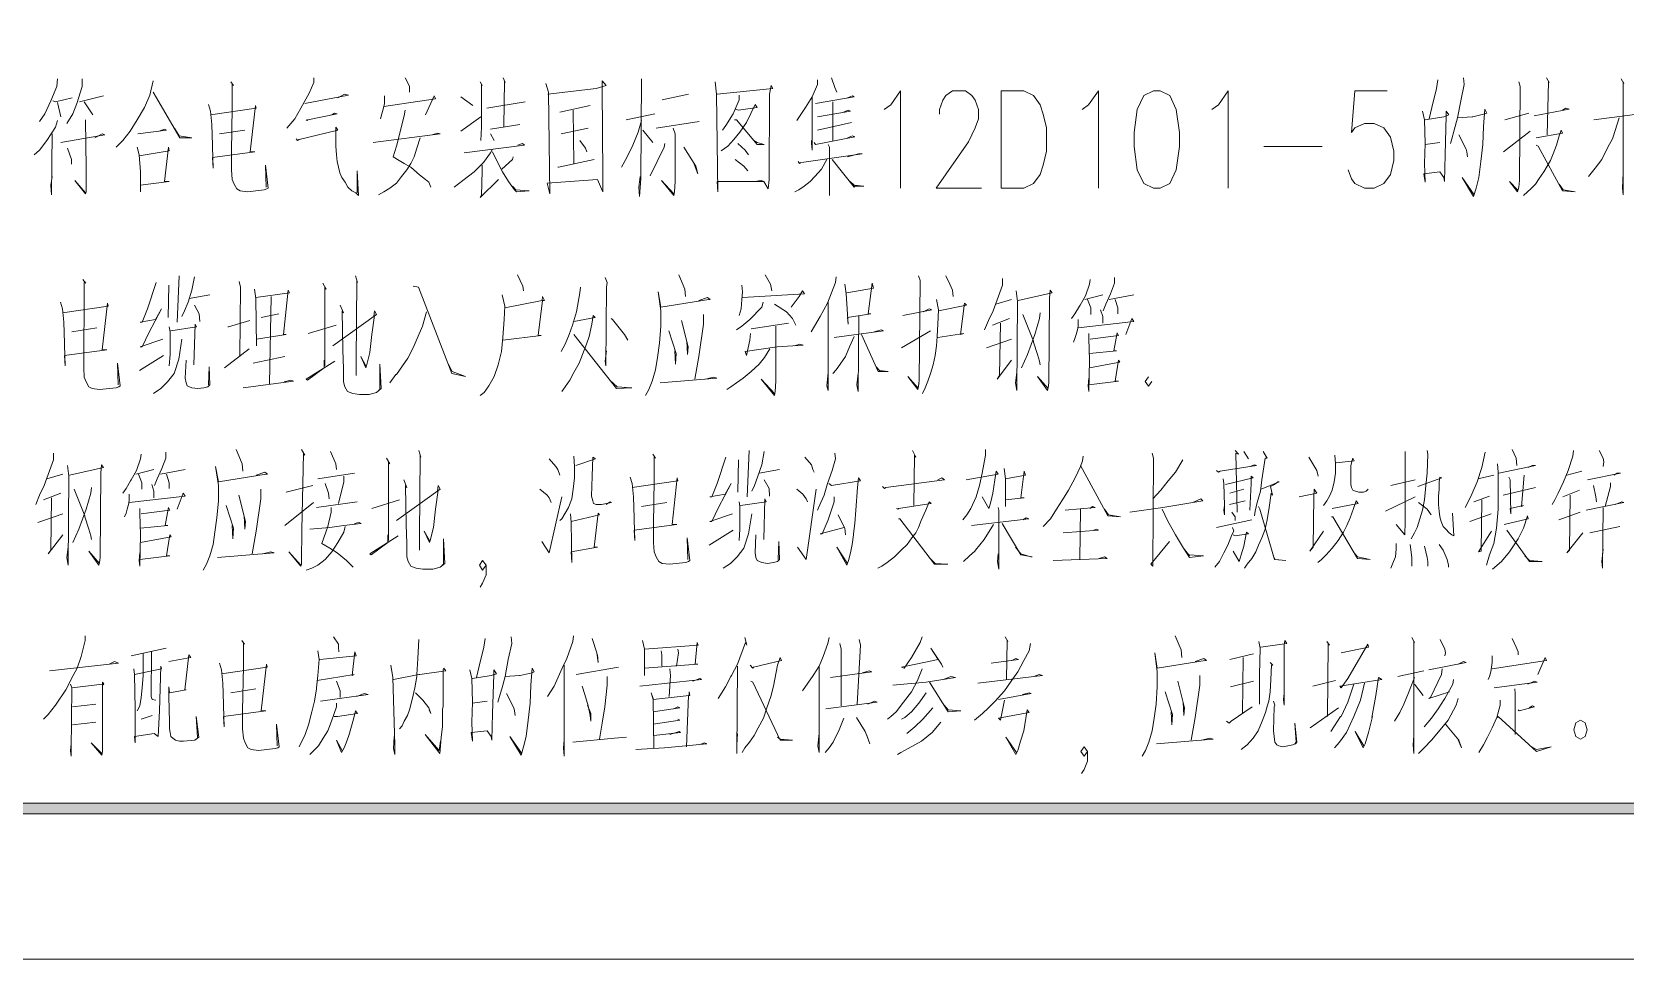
# Model space of a CAD drawing. Header units: millimetres. Extents: x -4415 to 173792, y -78716 to 47289.
# Drawn here: x 33545 to 65276, y -78716 to -60247 of the extents above; entities that cross this region are included whole.
import ezdxf

# ---------------------------------------------------------------- set-up
doc = ezdxf.new("R2010")
doc.units = ezdxf.units.MM

msp = doc.modelspace()

# ---------------------------------------------------------------- hatches: boundary and pattern name
h = msp.add_hatch(color=0)
h.dxf.hatch_style = 2
h.paths.add_polyline_path([(2980, -75821), (3191, -75611), (170687, -75611), (170896, -75821)])

# ---------------------------------------------------------------- linework, layer by layer
at = {"color": 0, "lineweight": 0}
for points in [[(-4415, -78716), (173792, -78716), (173792, 47289), (-4415, 47289)], [(52847, -63362), (52847, -61423), (53300, -61423), (53493, -61516), (53623, -61700), (53688, -61885), (53752, -62162), (53752, -62624), (53688, -62901), (53623, -63085), (53493, -63270), (53300, -63362)], [(55884, -61423), (55691, -61516), (55561, -61793), (55497, -62254), (55497, -62531), (55561, -62993), (55691, -63270), (55884, -63362), (56014, -63362), (56207, -63270), (56337, -62993), (56402, -62531), (56402, -62254), (56337, -61793), (56207, -61516), (56014, -61423)], [(64518, -74146), (64480, -74012), (64386, -73958), (64293, -74012), (64254, -74146), (64293, -74280), (64386, -74335), (64480, -74280)], [(2980, -75821), (3191, -75611), (170687, -75611), (170896, -75821)]]:
    msp.add_lwpolyline(points, close=True, dxfattribs=at)
for points in [[(34058, -61184), (34044, -61335), (33925, -61619), (33806, -61883), (33700, -62034)], [(34547, -61184), (34547, -61335), (34441, -61676), (34362, -61883), (34242, -62072)], [(35962, -61222), (35896, -61505), (35790, -61751), (35644, -61997), (35500, -62223), (35354, -62412), (35222, -62545)], [(39163, -61165), (39163, -61259), (39071, -61467), (38899, -61770), (38780, -61977), (38621, -62167)], [(40977, -61165), (41042, -61278), (41069, -61335), (41069, -61392), (41069, -61449)], [(42934, -61165), (42973, -61259), (42960, -61222), (42947, -62129)], [(43780, -61278), (43833, -61449), (43860, -63471), (43807, -63263), (44812, -63187), (44892, -63376), (44918, -63433), (44918, -63093), (44906, -61373), (44906, -61222), (44984, -61316), (44786, -61373), (43820, -61487)], [(45686, -61184), (45672, -63169), (45646, -63527), (45632, -63339), (45659, -63130)], [(49191, -61203), (49191, -61298), (49086, -61544), (48953, -61751), (48781, -62016)], [(49469, -61165), (49536, -61355), (49575, -61449)], [(61544, -61203), (61517, -61373), (61424, -61751), (61372, -61977)], [(62059, -61165), (62073, -61298), (62006, -61619), (61940, -61959), (61874, -62205), (61822, -62375), (61795, -62469)], [(63713, -61165), (63766, -61259), (63753, -61241), (63726, -62299)], [(65195, -61184), (65247, -61278), (65234, -61241), (65234, -63490), (65221, -63358), (65234, -63055)], [(34494, -61638), (34970, -61524)], [(35962, -61449), (36491, -62356), (36730, -62356), (36479, -62318), (36385, -62167)], [(37510, -61241), (37563, -61316), (37537, -61298), (37537, -61751), (37523, -62640), (37523, -62998), (37537, -63187), (37577, -63282), (37629, -63376), (37695, -63414), (37841, -63433), (38171, -63395), (38224, -63376), (38251, -63358), (38198, -62904), (38211, -63339)], [(38979, -61676), (39852, -61505), (39772, -61487), (39640, -61562)], [(40566, -61524), (40566, -61676), (40540, -61788), (40513, -61883), (40487, -61977)], [(40552, -61733), (41584, -61581), (41558, -61524), (41387, -61902)], [(42088, -61544), (42326, -61713)], [(42471, -61241), (42511, -61316), (42498, -61298), (42498, -62148), (42484, -62412)], [(46096, -61599), (46625, -61487)], [(47153, -61241), (47180, -61487), (47207, -63433), (47193, -63225), (48132, -63225), (48067, -63206), (47935, -63225)], [(47193, -61487), (48305, -61373), (48266, -61316), (48239, -61487), (48226, -63187), (48212, -63376), (48120, -63225)], [(47630, -61505), (47630, -61599), (47511, -61883), (47366, -62110), (47299, -62205)], [(49086, -61544), (49086, -62601), (49072, -62469), (49072, -62412)], [(49151, -61676), (49919, -61544), (49892, -61524), (49787, -61562)], [(50521, -61793), (50651, -61700), (50844, -61423), (50844, -63362)], [(51620, -61885), (51620, -61793), (51685, -61608), (51749, -61516), (51878, -61423), (52137, -61423), (52265, -61516), (52331, -61608), (52395, -61793), (52395, -61977), (52331, -62162), (52201, -62439), (51555, -63362), (52460, -63362)], [(54463, -61793), (54592, -61700), (54786, -61423), (54786, -63362)], [(57048, -61793), (57177, -61700), (57371, -61423), (57371, -63362)], [(60537, -61423), (59890, -61423), (59826, -62254), (59890, -62162), (60085, -62070), (60278, -62070), (60472, -62162), (60601, -62347), (60667, -62624), (60667, -62808), (60601, -63085), (60472, -63270), (60278, -63362), (60085, -63362), (59890, -63270), (59826, -63177), (59762, -62993)], [(63157, -61241), (63184, -61335), (63171, -63206), (63157, -63339), (63131, -63433), (62972, -63225), (63131, -63395)], [(33964, -61619), (34018, -61638), (34349, -61562)], [(34058, -61656), (34123, -61940)], [(34586, -61638), (34759, -61902)], [(37060, -61694), (37100, -61827), (37127, -62091), (37140, -62507), (37140, -62545), (37153, -62961), (37140, -62752), (37987, -62640), (37893, -62640), (38000, -61713), (38013, -61770), (37100, -61902)], [(39005, -61997), (39031, -62016), (39044, -61997), (39627, -61883), (39573, -61865), (39521, -61902)], [(40977, -61808), (40963, -61922), (40804, -62526), (40738, -62734), (40857, -62809), (40963, -62866), (41095, -62941), (41267, -63093), (41387, -63187), (41452, -63244), (41492, -63339)], [(42603, -61770), (43370, -61638)], [(44059, -61845), (44667, -61713)], [(44323, -61808), (44337, -62866)], [(47565, -61788), (47617, -61808), (47988, -61751), (47948, -61694), (47776, -62054), (47643, -62242), (47525, -62394), (47406, -62526), (47273, -62620)], [(49191, -61940), (49852, -61827), (49800, -61808), (49707, -61845)], [(49496, -61638), (49496, -62412)], [(61239, -61827), (61278, -61997), (61292, -62469), (61278, -62866), (61292, -63244), (61266, -63074), (61583, -63036), (61663, -63150), (61676, -63225), (61689, -62695), (61715, -61922), (61715, -61827), (61768, -61902), (61663, -61940), (61292, -61997)], [(61940, -61959), (62232, -61940), (62245, -61940), (62483, -61883), (62523, -61865), (62483, -61788), (62456, -62129), (62443, -62488), (62404, -62829), (62364, -63150), (62311, -63358), (62258, -63527), (62033, -63150), (62271, -63490)], [(62879, -61997), (63356, -61865)], [(63462, -61922), (64163, -61788), (64096, -61770), (64031, -61808)], [(64652, -61997), (65829, -61845), (65776, -61827), (65671, -61865)], [(34058, -62016), (34018, -62148), (33845, -62412), (33700, -62601), (33594, -62695)], [(34613, -61997), (34626, -62961), (34626, -63282), (34626, -63433), (34613, -63471), (34401, -63206), (34613, -63452)], [(35658, -62280), (36227, -62205), (36188, -62186), (36081, -62223)], [(38807, -62375), (38833, -62412), (38872, -62394), (39640, -62205), (39600, -62148), (39600, -62242), (39600, -62526), (39613, -62695), (39627, -62829), (39653, -62941), (39680, -63055), (39719, -63150), (39785, -63244), (39839, -63339), (39918, -63414), (39997, -63452), (40050, -63508), (40023, -63018), (40023, -63452)], [(42088, -62223), (42484, -61940)], [(42682, -62186), (43264, -62091)], [(44085, -62280), (44627, -62167)], [(45686, -62016), (45619, -62242), (45513, -62507), (45395, -62752), (45289, -62941)], [(45381, -61997), (45950, -61883)], [(45977, -62167), (46837, -62034)], [(46320, -62167), (46360, -62280), (46360, -63225), (46347, -63433), (46333, -63508), (46082, -63206), (46333, -63471)], [(47538, -61997), (47577, -61997), (47988, -62488), (48132, -62488), (47988, -62451), (47921, -62412)], [(49866, -62054), (49191, -62205)], [(65155, -61959), (65036, -62337), (65023, -62375), (64929, -62545), (64811, -62790), (64678, -62961), (64546, -63130)], [(33952, -62280), (33939, -63490), (33925, -63301), (33952, -63130)], [(34123, -62451), (34997, -62299), (34943, -62280), (34799, -62356)], [(37285, -62280), (37788, -62205)], [(40341, -62451), (41678, -62280), (41624, -62262), (41519, -62299)], [(41280, -62356), (41214, -62563), (41161, -62734), (41095, -62866), (41016, -62998), (40910, -63130), (40804, -63263), (40672, -63358), (40552, -63433), (40447, -63490)], [(42153, -62658), (43358, -62507), (43318, -62469), (43226, -62507)], [(42682, -62280), (42749, -62412)], [(44456, -62412), (44574, -62563), (44601, -62640)], [(45712, -62205), (45910, -62451)], [(46149, -62469), (46136, -62545), (45858, -63112)], [(47603, -62469), (47749, -62601), (47816, -62695)], [(49125, -62451), (49151, -62488), (49932, -62337), (49892, -62318), (49787, -62356)], [(49402, -62488), (49429, -62545), (49429, -63508), (49429, -63376), (49429, -63282)], [(61292, -62488), (61583, -62451)], [(61967, -62299), (62113, -62583), (62125, -62640), (62138, -62734)], [(62853, -62640), (63383, -62223)], [(63502, -62356), (64031, -62262), (64004, -62205), (63964, -62318), (63912, -62507), (63845, -62677), (63793, -62809), (63726, -62923), (63660, -63036), (63567, -63169), (63488, -63282), (63395, -63376), (63329, -63433), (63249, -63508)], [(63502, -62507), (63541, -62526), (64031, -63414), (64282, -63433), (64044, -63395), (63964, -63282)], [(34255, -62563), (34335, -62790), (34335, -62884)], [(35644, -62545), (35684, -62695), (35711, -63036), (35711, -63433), (35711, -63301), (36280, -63225), (36188, -63225), (36267, -62545), (36280, -62620), (35684, -62715)], [(42722, -62583), (42682, -62658), (42537, -62847), (42352, -63036), (42127, -63206), (41954, -63339)], [(42722, -62640), (42814, -62829), (42921, -63036), (43040, -63225), (43159, -63395), (43199, -63433), (43450, -63414), (43186, -63395), (43119, -63319)], [(43132, -62734), (43119, -62790), (42908, -62979)], [(44019, -62941), (44032, -62941), (44747, -62790)], [(46532, -62545), (46770, -62923), (46810, -63074), (46718, -62829)], [(47551, -62790), (47722, -62923), (47802, -63018)], [(49377, -62790), (49270, -62979), (49138, -63130), (49046, -63225), (48927, -63319), (48821, -63395), (48741, -63433)], [(48874, -62847), (50078, -62677), (50011, -62677), (49787, -62734)], [(49482, -62790), (49919, -63339), (49932, -63319), (50117, -63319), (49919, -63301), (49839, -63225)], [(58082, -62531), (59244, -62531)], [(42511, -62904), (42511, -63018), (42498, -63508), (42471, -63547), (42841, -63187)], [(48808, -62829), (48835, -62866), (48860, -62847)], [(34563, -65181), (34617, -65256), (34590, -65238), (34590, -65691), (34577, -66579), (34577, -66938), (34590, -67127), (34630, -67221), (34683, -67316), (34749, -67353), (34895, -67373), (35226, -67335), (35278, -67316), (35305, -67298), (35252, -66843), (35266, -67278)], [(36019, -65238), (35847, -65767), (35741, -66031), (35701, -66031), (36006, -65974), (36125, -65767), (35873, -66239), (35741, -66523), (35701, -66523), (36151, -66371)], [(36270, -65294), (36257, -65936)], [(36482, -65105), (36442, -66031)], [(36787, -65124), (36733, -65389), (36655, -65634), (36588, -65804), (36535, -65918)], [(37672, -65218), (37699, -65332), (37686, -66711)], [(39339, -65256), (39406, -65370), (39379, -65332), (39379, -66900), (39366, -66787), (39366, -66938), (39036, -67184), (39009, -67164), (39578, -66806)], [(39988, -65105), (40028, -65238), (40015, -65200), (40001, -66806), (40001, -67089), (40001, -66863)], [(41139, -65313), (41245, -65332), (41906, -67052), (42184, -67109), (41919, -67014), (41840, -66863)], [(43216, -65086), (43321, -65313), (43335, -65407)], [(44473, -65332), (44459, -65445), (44393, -65823), (44314, -66088), (44247, -66277), (44168, -66466), (44089, -66617)], [(44961, -65143), (45001, -65238), (44988, -65332), (44975, -66900), (44961, -66806), (44988, -66598)], [(46430, -65086), (46549, -65370), (46563, -65521)], [(47687, -65294), (47700, -65426), (47687, -65578), (47674, -65767), (47634, -65899)], [(48150, -65086), (48256, -65275), (48283, -65407)], [(49566, -65124), (49553, -65238), (49394, -65653), (49248, -65918), (49129, -66107), (49063, -66220)], [(49737, -65275), (49764, -65464), (49804, -66068), (49790, -65936), (50254, -65861), (50200, -65861), (50279, -65256), (50306, -65350), (49777, -65445)], [(51206, -65105), (51233, -65200), (51219, -67184), (51206, -67316), (51193, -67373), (50994, -67109), (51193, -67335), (51219, -67241)], [(51748, -65105), (51827, -65275), (51880, -65389), (51894, -65521)], [(52873, -65161), (52873, -65294), (52687, -65804), (52595, -65993), (52516, -66182)], [(54619, -65181), (54606, -65275), (54526, -65502), (54421, -65691), (54407, -65710), (54315, -65861), (54248, -65956)], [(55108, -65143), (55108, -65256), (55029, -65464), (54936, -65672), (54884, -65804)], [(34114, -65634), (34153, -65767), (34180, -66031), (34193, -66446), (34193, -66485), (34207, -66900), (34193, -66692), (35040, -66579), (34948, -66579), (35053, -65653), (35067, -65710), (34153, -65842)], [(36680, -65559), (37090, -65483)], [(37977, -65370), (38003, -65559), (38017, -66503), (38017, -66371), (38612, -66277), (38559, -66277), (38651, -65389), (38678, -65445), (38003, -65539)], [(38308, -65521), (38281, -67259)], [(42911, -65483), (42965, -65710), (42951, -65974), (42925, -66334), (42898, -66617), (42832, -66881), (42753, -67109), (42647, -67298), (42555, -67430), (42475, -67487)], [(42965, -65747), (43705, -65596), (43718, -65521), (43758, -65596), (43718, -65596), (43626, -66296), (43691, -66296), (42925, -66390)], [(46827, -65596), (46999, -65539), (47053, -65578), (47026, -65578), (46073, -65728), (46020, -65426), (46073, -65804), (46073, -66107), (46047, -66446), (46007, -66731), (45967, -66976), (45901, -67203), (45835, -67373), (45769, -67487)], [(48110, -65634), (48084, -65728), (47846, -65974), (47687, -66107), (47581, -66182)], [(47700, -65539), (48930, -65464), (48890, -65407), (48825, -65521), (48666, -65728)], [(48335, -65672), (48574, -65823), (48693, -65956), (48758, -66088)], [(49407, -65634), (49407, -67392), (49380, -67298), (49407, -67032)], [(51563, -65578), (51603, -65785), (51589, -66068), (51576, -66314), (51563, -66503), (51537, -66692), (51497, -66881), (51444, -67052), (51392, -67203), (51338, -67335), (51285, -67448)], [(51603, -65804), (52158, -65691), (52118, -65653), (52039, -66277), (52105, -66257), (51589, -66334)], [(52740, -65672), (53058, -65578)], [(53151, -65407), (53177, -65615), (53164, -67392), (53137, -67241), (53164, -67032)], [(53190, -65596), (53865, -65445), (53825, -65389), (53812, -65559), (53798, -67241), (53785, -67335), (53773, -67392), (53574, -67109), (53785, -67353)], [(54513, -65578), (54871, -65483)], [(54566, -65578), (54632, -65747), (54632, -65879)], [(55003, -65578), (55492, -65483)], [(55122, -65578), (55175, -65747), (55175, -65861)], [(36787, -65691), (36879, -65861), (36892, -66013)], [(37448, -66125), (37461, -66125), (37885, -65993)], [(38467, -65861), (38109, -65936)], [(39538, -66503), (40411, -65879), (40371, -65804), (40358, -65918), (40371, -65899), (40318, -66277), (40279, -66635), (40212, -66900), (40199, -66938), (40094, -66711), (40199, -66900)], [(39684, -65691), (39750, -65842), (39723, -65804), (39737, -66579), (39750, -66957), (39750, -67221), (39776, -67316), (39829, -67410), (39935, -67448), (40067, -67467), (40266, -67467), (40411, -67430), (40504, -67353), (40477, -66863), (40477, -67373), (40451, -67392)], [(41404, -65823), (41324, -66107), (41218, -66352), (41139, -66541), (41032, -66749), (40927, -66900), (40808, -67070), (40795, -67070), (40676, -67241)], [(44340, -66013), (44764, -65936), (44724, -65899), (44697, -66068), (44645, -66314), (44591, -66466), (44512, -66674), (44446, -66843), (44340, -67032), (44260, -67184), (44168, -67316), (44101, -67410)], [(45081, -65956), (45107, -65974), (45346, -66277), (45411, -66390)], [(46484, -65993), (46616, -66523), (46603, -66674), (46589, -66409)], [(46919, -65879), (46919, -66068), (46827, -66711), (46748, -67164)], [(50015, -65899), (50002, -67410), (49976, -67278), (50002, -67052)], [(50888, -65899), (51470, -65785), (51417, -65767), (51298, -65823)], [(53018, -65956), (52674, -66088)], [(53627, -65842), (53614, -65956), (53521, -66277), (53375, -66674), (53256, -66938)], [(53283, -65879), (53495, -66409), (53495, -66428), (53574, -66674), (53614, -66806), (53627, -66881)], [(54381, -65974), (54381, -66107), (54367, -66182), (54342, -66277), (54315, -66352), (54288, -66428)], [(54381, -66145), (55492, -66013), (55453, -65956), (55333, -66277)], [(54831, -65785), (54871, -65918), (54871, -66050)], [(34339, -66220), (34841, -66145)], [(36283, -66125), (36297, -66220), (36297, -66635), (36297, -66674), (36283, -66900)], [(36310, -66202), (36826, -66125), (36800, -66068), (36773, -66881)], [(39049, -66257), (39605, -66088)], [(44340, -66277), (45187, -67353), (45491, -67335), (45478, -67335), (45200, -67316), (45055, -67184)], [(46231, -66202), (46377, -66655), (46364, -66863), (46350, -66598)], [(47859, -66257), (47846, -66390), (47779, -66692), (47754, -66617), (48388, -66523), (48904, -66485), (48838, -66466), (48733, -66503)], [(47873, -66163), (48613, -66050)], [(48362, -66107), (48362, -67203), (48348, -67410), (48335, -67487), (48070, -67164), (48335, -67448)], [(49923, -66314), (49830, -66523), (49750, -66711), (49645, -66863), (49566, -66976), (49499, -67052)], [(49526, -66334), (50505, -66202), (50465, -66182), (50319, -66220)], [(50068, -66277), (50399, -67014), (50597, -67014), (50425, -66995), (50359, -66920)], [(50862, -66541), (51444, -66202)], [(52833, -66050), (52819, -67089), (52767, -67164), (53058, -66787)], [(54593, -66257), (54593, -66352), (54606, -66787), (54593, -67410), (54579, -67298), (54593, -67146)], [(54619, -66371), (55187, -66296), (55162, -66239), (55095, -66598), (55148, -66598), (54606, -66655)], [(36535, -66371), (36469, -66768), (36377, -67052), (36245, -67221), (36111, -67353), (35967, -67448)], [(37381, -66938), (37871, -66560)], [(48243, -66560), (48137, -66731), (48030, -66863), (47873, -67014), (47714, -67146), (47581, -67241), (47463, -67316), (47383, -67373)], [(53058, -66371), (52555, -66541)], [(35688, -66995), (36165, -66692)], [(36615, -66787), (36601, -67146), (36615, -67241), (36641, -67298), (36733, -67335), (36852, -67353), (36971, -67335), (37051, -67316), (37090, -67278), (37078, -66920), (37065, -67278)], [(38586, -66711), (37950, -66843)], [(54606, -66938), (55214, -66825), (55187, -66787), (55122, -67203), (55187, -67203), (54593, -67278)], [(37752, -67335), (38758, -67203), (38705, -67184), (38572, -67221)], [(46060, -67241), (47185, -67146), (47118, -67127), (46959, -67164)], [(55781, -67117), (55717, -67210), (55781, -67302), (55847, -67210)], [(33978, -68641), (33978, -68774), (33793, -69284), (33700, -69472), (33621, -69661)], [(35724, -68660), (35711, -68754), (35632, -68981), (35525, -69170), (35512, -69189), (35420, -69340), (35354, -69435)], [(36213, -68622), (36213, -68735), (36134, -68943), (36042, -69152), (35989, -69284)], [(37615, -68565), (37735, -68849), (37749, -69000)], [(38912, -68565), (38979, -68679), (38952, -68641), (38925, -70171), (38912, -70795), (38912, -70852), (38899, -70889), (38661, -70606), (38899, -70871)], [(39494, -68603), (39600, -68849), (39613, -68963)], [(40606, -68735), (40672, -68849), (40645, -68811), (40645, -70380), (40632, -70266), (40632, -70417), (40301, -70663), (40274, -70645), (40843, -70285)], [(41253, -68585), (41293, -68717), (41280, -68679), (41267, -70285), (41267, -70569), (41267, -70342)], [(43847, -68754), (43979, -68906), (44019, -68963), (44059, -69075)], [(44337, -68697), (44349, -68906), (44349, -69132), (44323, -69359), (44297, -69548), (44230, -69718), (44164, -69832), (44098, -69945), (44059, -69982)], [(44376, -68886), (44772, -68754), (44720, -68717), (44707, -69095), (44693, -69492), (44720, -69586), (44733, -69643), (44786, -69661), (44892, -69661), (45090, -69624), (45063, -69605), (44984, -69661)], [(45910, -68660), (45963, -68735), (45937, -68717), (45937, -69170), (45923, -70059), (45923, -70417), (45937, -70606), (45977, -70701), (46029, -70795), (46096, -70834), (46241, -70852), (46572, -70814), (46625, -70795), (46651, -70777), (46598, -70323), (46611, -70757)], [(47366, -68717), (47193, -69246), (47088, -69510), (47048, -69510), (47352, -69453), (47471, -69246), (47220, -69718), (47088, -70002), (47048, -70002), (47498, -69850)], [(47617, -68774), (47603, -69416)], [(47829, -68585), (47789, -69510)], [(48132, -68603), (48080, -68868), (48000, -69114), (47935, -69284), (47881, -69397)], [(48940, -68717), (49072, -68868), (49099, -68963), (49125, -69019)], [(49536, -68641), (49548, -68754), (49482, -68981), (49390, -69246), (49323, -69472), (49257, -69624), (49191, -69775)], [(51082, -68585), (51149, -68717), (51122, -68679), (51109, -69681)], [(52538, -68565), (52538, -68679), (52472, -69038), (52419, -69284), (52352, -69510), (52247, -69738), (52168, -69870), (52088, -69964)], [(54483, -68697), (54469, -68792), (54430, -68906), (54324, -69132), (54191, -69378), (54073, -69567), (53954, -69756), (53835, -69945), (53689, -70096)], [(55858, -68641), (55885, -68735), (55871, -70889), (55832, -70852), (56203, -70399)], [(56467, -68774), (56321, -69019), (56176, -69189), (56030, -69378), (55871, -69548)], [(57513, -68585), (57578, -68660), (57526, -68641), (57551, -69813)], [(57684, -68603), (57777, -68754)], [(58068, -68603), (58147, -68735), (58107, -68735), (58041, -69170), (58015, -69397), (57949, -69624), (57909, -69793), (57896, -69888)], [(58980, -68717), (59139, -68981), (59166, -69095)], [(59496, -68679), (59509, -68849), (59509, -69038), (59484, -69208), (59444, -69378), (59390, -69492), (59338, -69586), (59272, -69681)], [(59523, -68831), (59880, -68792), (59854, -68735), (59814, -68886), (59814, -69019), (59814, -69132), (59814, -69264), (59827, -69321), (59854, -69378), (59907, -69397), (59973, -69416), (60065, -69416), (60118, -69397), (60158, -69359)], [(60898, -68603), (60898, -69793), (60898, -70039), (60886, -70228), (60886, -70266), (60714, -70059)], [(61335, -68585), (61348, -68660), (61335, -69038), (61309, -69284), (61283, -69567), (61243, -69775), (61189, -69945), (61137, -70116), (61084, -70228), (61018, -70342)], [(62486, -68622), (62420, -68925), (62327, -69208), (62222, -69453), (62143, -69624), (62089, -69718)], [(62737, -68849), (62750, -69019), (62750, -69359), (62750, -69756), (62712, -70134), (62658, -70436), (62578, -70663), (62513, -70871)], [(63028, -68565), (63108, -68735), (63122, -68886)], [(64246, -68585), (64233, -68697), (64139, -68981), (64047, -69208), (63942, -69435), (63875, -69567), (63823, -69661)], [(64762, -68585), (64841, -68735), (64854, -68811), (64841, -68906)], [(33845, -69152), (34163, -69057)], [(34255, -68886), (34282, -69095), (34269, -70871), (34242, -70720), (34269, -70512)], [(34295, -69075), (34970, -68925), (34931, -68868), (34918, -69038), (34904, -70720), (34891, -70814), (34878, -70871), (34679, -70588), (34891, -70834)], [(35619, -69057), (35975, -68963)], [(35671, -69057), (35738, -69227), (35738, -69359)], [(36108, -69057), (36598, -68963)], [(36227, -69057), (36280, -69227), (36280, -69340)], [(38013, -69075), (38184, -69019), (38238, -69057), (38211, -69057), (37259, -69208), (37205, -68906), (37259, -69284), (37259, -69586), (37232, -69927), (37192, -70210), (37153, -70456), (37087, -70682), (37021, -70852), (36954, -70966)], [(39243, -69152), (39971, -69038)], [(39759, -69095), (39759, -69208), (39653, -69643)], [(40950, -69170), (41016, -69321), (40989, -69284), (41002, -70059), (41016, -70436), (41016, -70701), (41042, -70795), (41095, -70889), (41201, -70928), (41333, -70946), (41532, -70946), (41678, -70909), (41770, -70834), (41743, -70342), (41743, -70852), (41717, -70871)], [(45461, -69114), (45500, -69246), (45527, -69510), (45540, -69927), (45540, -69964), (45553, -70380), (45540, -70171), (46387, -70059), (46294, -70059), (46400, -69132), (46413, -69189), (45500, -69321)], [(48027, -69038), (48437, -68963)], [(48132, -69170), (48226, -69340), (48239, -69492)], [(49416, -69246), (49469, -69284), (50051, -69189), (50011, -69132), (49985, -69321), (49958, -69775), (49932, -70039), (49906, -70248), (49906, -70266), (49879, -70456), (49852, -70625), (49812, -70777), (49773, -70871), (49575, -70512), (49787, -70834)], [(50488, -69303), (50527, -69340), (50554, -69321), (51718, -69170), (51665, -69132), (51586, -69170)], [(52155, -69170), (52789, -69057), (52750, -69000), (52724, -69170), (52684, -69435), (52644, -69605), (52618, -69699), (52605, -69738), (52472, -69510)], [(52908, -68943), (52935, -69152), (52935, -69699), (52935, -69567), (53306, -69529), (53239, -69529), (53306, -69000), (53331, -69075), (52935, -69152)], [(54430, -68886), (54972, -69888), (55224, -69907), (54986, -69870), (54906, -69756)], [(57141, -68981), (57181, -69019), (57208, -69000), (57936, -68886), (57896, -68868), (57804, -68906)], [(57274, -69152), (57287, -69246), (57300, -69681), (57300, -69870), (57287, -69775), (57300, -69681)], [(57314, -69264), (57869, -69132), (57829, -69095), (57829, -69246), (57804, -69775)], [(60608, -69284), (61097, -69170)], [(61150, -69303), (61626, -69132), (61587, -69114), (61574, -69208), (61574, -69359), (61560, -69492), (61560, -69661), (61574, -69793), (61587, -69907), (61613, -70002), (61653, -70096), (61706, -70153), (61772, -70228), (61825, -70266), (61865, -70285), (61838, -69832)], [(62340, -69152), (62658, -69075)], [(62764, -69038), (63492, -68886), (63425, -68886), (63346, -68925)], [(63267, -69075), (63214, -69699), (63254, -69681), (62989, -69738), (63003, -69850), (62989, -69170), (62963, -69114)], [(64114, -69075), (64417, -69000)], [(64524, -69170), (65185, -69038), (65118, -69038), (65053, -69075)], [(34123, -69435), (33780, -69567)], [(34732, -69321), (34719, -69435), (34626, -69756), (34481, -70153), (34362, -70417)], [(34388, -69359), (34600, -69888), (34600, -69907), (34679, -70153), (34719, -70285), (34732, -70360)], [(35486, -69453), (35486, -69586), (35473, -69661), (35446, -69756), (35420, -69832), (35393, -69907)], [(35486, -69624), (36598, -69492), (36558, -69435), (36439, -69756)], [(35935, -69264), (35975, -69397), (35975, -69529)], [(37669, -69472), (37801, -70002), (37788, -70153), (37774, -69888)], [(38105, -69359), (38105, -69548), (38013, -70191), (37933, -70645)], [(38608, -69416), (39138, -69284)], [(39389, -69246), (39454, -69435), (39468, -69548)], [(40804, -69982), (41678, -69359), (41638, -69284), (41624, -69397), (41638, -69378), (41584, -69756), (41544, -70116), (41479, -70380), (41466, -70417), (41360, -70191), (41466, -70380)], [(43661, -69359), (43807, -69472), (43847, -69529), (43887, -69624)], [(48781, -69359), (48900, -69453), (48967, -69548), (48992, -69605)], [(48795, -70512), (48967, -70757), (49165, -69359)], [(57684, -69359), (57406, -69435)], [(58028, -69359), (58385, -69208), (58359, -69208), (58293, -69264), (58214, -69303), (58253, -69472), (58227, -69435), (58187, -69718), (58147, -69964), (58107, -70153), (58041, -70323), (57975, -70474), (57923, -70606), (57843, -70739), (57750, -70852), (57697, -70928)], [(58783, -69510), (59139, -69435), (59086, -69359), (59074, -69510), (59060, -70512), (58994, -70588), (59272, -70191)], [(62844, -69472), (63492, -69321)], [(64365, -69378), (64034, -69510)], [(64179, -69472), (64166, -70569), (64114, -70625), (64431, -70228)], [(64643, -69284), (64695, -69510), (64708, -69605)], [(64986, -69227), (64986, -69303), (64881, -69699)], [(33939, -69529), (33925, -70569), (33872, -70645), (34163, -70266)], [(35698, -69738), (35698, -69832), (35711, -70266), (35698, -70889), (35684, -70777), (35698, -70625)], [(35724, -69850), (36293, -69775), (36267, -69718), (36201, -70077), (36253, -70077), (35711, -70134)], [(37418, -69681), (37563, -70134), (37550, -70342), (37537, -70077)], [(38582, -70077), (39151, -69624)], [(39217, -69718), (40023, -69605)], [(39508, -69718), (39508, -69813), (39441, -70096), (39322, -70436), (39481, -70531), (39627, -70625), (39812, -70777), (39944, -70909)], [(40314, -69738), (40870, -69567)], [(43701, -70399), (43847, -70625), (44098, -69510)], [(45686, -69699), (46188, -69624)], [(47630, -69605), (47643, -69699), (47643, -70116), (47643, -70153), (47630, -70380)], [(47657, -69681), (48172, -69605), (48146, -69548), (48120, -70360)], [(49522, -69510), (49522, -69605), (49402, -69964), (49284, -70248), (49245, -70248), (49720, -70116)], [(50766, -69738), (50792, -69756), (50805, -69738), (51454, -69643), (51414, -69605), (51348, -69775), (51255, -69982), (51202, -70116), (51149, -70228), (51070, -70323), (50977, -70456), (50858, -70569), (50726, -70701), (50580, -70814), (50475, -70889), (50395, -70928)], [(52789, -69718), (52802, -69775), (52802, -69832), (52802, -70946), (52776, -70795), (52789, -70645)], [(54126, -69775), (54721, -69718), (54668, -69699), (54615, -69738)], [(54430, -69756), (54417, -70757)], [(55409, -69813), (56070, -69718), (56864, -69586), (56825, -69548), (56666, -69624)], [(56057, -69756), (56163, -69982), (56321, -70266), (56480, -70531), (56599, -70720), (56877, -70682), (56599, -70663)], [(57710, -69586), (57394, -69661)], [(57975, -69699), (58001, -69756), (58293, -70757), (58517, -70777), (58306, -70757), (58266, -70682)], [(59444, -69738), (59959, -69643), (59919, -69586), (59867, -69738), (59800, -69927), (59735, -70077), (59668, -70210), (59563, -70380), (59444, -70531), (59325, -70663), (59232, -70757), (59153, -70814)], [(60502, -69793), (61097, -69510)], [(61164, -69624), (61335, -69756), (61415, -69870)], [(62578, -69492), (62262, -69605)], [(62420, -69567), (62407, -70588), (62354, -70606), (62618, -70191)], [(64497, -69775), (65252, -69624), (65212, -69605), (65079, -69661)], [(64841, -69718), (64827, -70928), (64815, -70795), (64841, -70550)], [(34163, -69850), (33661, -70021)], [(39785, -70096), (39759, -70210), (39640, -70417), (39521, -70606), (39389, -70757), (39243, -70871), (39124, -70928), (39005, -70966)], [(39084, -70153), (39481, -70116), (39759, -70077), (40103, -70039), (40063, -70021), (39971, -70039)], [(44270, -69850), (44283, -70021), (44297, -70814), (44283, -70606), (44812, -70512), (44747, -70512), (44826, -69832), (44852, -69870), (44283, -70002)], [(47881, -69850), (47816, -70248), (47722, -70531), (47590, -70701), (47458, -70834), (47312, -70928)], [(49601, -69870), (49694, -70059), (49734, -70134), (49747, -70266)], [(50805, -69945), (50831, -69945), (51519, -70852), (51784, -70852), (51771, -70852), (51532, -70834), (51414, -70720)], [(52697, -70059), (52511, -70360), (52339, -70569), (52327, -70588), (52220, -70682), (52101, -70795)], [(52260, -70077), (53398, -69945), (53345, -69927), (53279, -69964)], [(52869, -70039), (53239, -70663), (53465, -70701), (53438, -70701), (53239, -70645), (53134, -70512)], [(57459, -70116), (57486, -70191), (57446, -70266), (57367, -70474), (57287, -70625), (57195, -70795), (57103, -70909)], [(57141, -70116), (57843, -69964)], [(57446, -69813), (57513, -69907), (57513, -69982)], [(59430, -69907), (59457, -69907), (59946, -70739), (60197, -70757), (59946, -70701), (59880, -70625)], [(62182, -70002), (62605, -69850)], [(62869, -70059), (63346, -69945), (63333, -69888), (63254, -70134), (63147, -70342), (62976, -70606), (62817, -70795), (62632, -70946)], [(64378, -69813), (63955, -69964)], [(64576, -70228), (65172, -70096)], [(35711, -70417), (36320, -70304), (36293, -70266), (36227, -70682), (36293, -70682), (35698, -70757)], [(47035, -70474), (47511, -70171)], [(47961, -70266), (47948, -70625), (47961, -70720), (47988, -70777), (48080, -70814), (48199, -70834), (48318, -70814), (48398, -70795), (48437, -70757), (48424, -70399), (48410, -70757)], [(54086, -70228), (54787, -70171), (54747, -70153), (54695, -70171)], [(57473, -70266), (57513, -70285), (57777, -70248), (57737, -70210), (57684, -70493), (57631, -70663), (57591, -70795), (57473, -70588)], [(60714, -70436), (60714, -70550), (60700, -70701), (60660, -70795), (60608, -70928)], [(62923, -70171), (63373, -70795), (63624, -70795), (63373, -70777), (63279, -70682)], [(37245, -70720), (38370, -70625), (38304, -70606), (38145, -70645)], [(53887, -70777), (54959, -70739), (54906, -70701), (54800, -70739)], [(56480, -70531), (56599, -70682)], [(60992, -70456), (61031, -70720), (61031, -70834), (61031, -70889)], [(61283, -70493), (61309, -70606), (61335, -70720), (61348, -70795), (61348, -70889)], [(61574, -70456), (61653, -70569), (61693, -70663), (61733, -70757), (61758, -70871), (61758, -70909)], [(42471, -71306), (42523, -71230), (42590, -71060), (42590, -70871), (42523, -70777), (42458, -70871), (42523, -70966), (42590, -70871)], [(34609, -72275), (34609, -72370), (34529, -72691), (34450, -72918), (34370, -73070), (34224, -73353), (34013, -73655), (33867, -73844), (33774, -73938)], [(39555, -72295), (39649, -72446), (39649, -72502), (39661, -72596)], [(42572, -72332), (42545, -72502), (42453, -72881), (42400, -73107)], [(43088, -72295), (43101, -72427), (43034, -72748), (42969, -73088), (42902, -73334), (42850, -73503), (42823, -73598)], [(44331, -72275), (44318, -72389), (44199, -72729), (44107, -72918), (43948, -73277), (43816, -73485)], [(44702, -72332), (44794, -72616), (44821, -72805), (44808, -72653)], [(47744, -72313), (47784, -72464), (47758, -72407), (47599, -72842), (47480, -73070), (47467, -73088), (47361, -73296), (47216, -73523)], [(49425, -72313), (49398, -72427), (49306, -72691), (49226, -72881), (49107, -73070), (49001, -73220), (48896, -73371)], [(51277, -72295), (51237, -72407), (51065, -72710), (50919, -72918), (50867, -72899), (51594, -72748), (51448, -72521), (51660, -72842), (51687, -72899)], [(52930, -72295), (52983, -72389), (52970, -72370), (52957, -73145)], [(56317, -72275), (56436, -72559), (56449, -72710)], [(61026, -72313), (61079, -72407), (61066, -72389), (61066, -74619), (61053, -74449), (61066, -74260)], [(63024, -72332), (63103, -72502), (63143, -72596), (63143, -72653)], [(35521, -72673), (36222, -72521)], [(35759, -72635), (35759, -73070), (35745, -73315), (35720, -73503), (35693, -73674), (35640, -73769)], [(35931, -72596), (35918, -73485), (35944, -73542), (36011, -73560)], [(36275, -72786), (36712, -72710), (36672, -72653), (36592, -73353), (36619, -73353), (36289, -73409), (36275, -73296), (36275, -73485), (36289, -73995), (36289, -74127), (36301, -74203), (36314, -74279), (36354, -74316), (36408, -74355), (36486, -74373), (36566, -74373), (36791, -74355), (36844, -74316), (36870, -74298), (36818, -73882), (36844, -74298)], [(37730, -72370), (37783, -72446), (37757, -72427), (37757, -72881), (37743, -73769), (37743, -74127), (37757, -74316), (37796, -74411), (37849, -74506), (37915, -74544), (38061, -74562), (38392, -74524), (38444, -74506), (38471, -74487), (38418, -74033), (38431, -74467)], [(39239, -72578), (39264, -72748), (39239, -73070), (39212, -73315), (39212, -73334), (39172, -73580), (39119, -73788), (39053, -74052), (38987, -74241), (38868, -74487)], [(39278, -72748), (40005, -72673), (39979, -72596), (39927, -73070), (39965, -73050), (39225, -73164)], [(41249, -72352), (41235, -72729), (41209, -73050), (41209, -73088), (41170, -73315), (41117, -73542), (41063, -73749), (41024, -73863), (40958, -73977), (40919, -74071), (40865, -74127)], [(45707, -72370), (45747, -72541), (45747, -72937), (45747, -72956), (45747, -73070), (45747, -72956), (45747, -72918), (46806, -72842), (46752, -72842), (46792, -72407), (46818, -72464), (45747, -72541)], [(46078, -72578), (46091, -72653), (46091, -72881)], [(46408, -72541), (46421, -72616), (46382, -72881)], [(49636, -72427), (49662, -72541), (49662, -73674)], [(50020, -72352), (50046, -72464), (49980, -73637)], [(53432, -72427), (53407, -72578), (53300, -72767), (53181, -72994), (53049, -73182), (52917, -73371), (52731, -73580), (52599, -73712), (52480, -73826), (52321, -73958)], [(56714, -72786), (56886, -72729), (56938, -72767), (56912, -72767), (55959, -72918), (55907, -72616), (55959, -72994), (55959, -73296), (55934, -73637), (55894, -73920), (55854, -74166), (55788, -74392), (55721, -74562), (55656, -74676)], [(57878, -72635), (57401, -72748)], [(57984, -72389), (58010, -72521), (57997, -73050), (57997, -73637), (57997, -73542), (57997, -73391)], [(58024, -72502), (58539, -72427), (58499, -72370), (58486, -72464), (58486, -73409), (58486, -73655), (58473, -73542), (58486, -73428)], [(59333, -72389), (59386, -72464), (59359, -72446), (59346, -73882)], [(59624, -72616), (60166, -72502), (60153, -72446), (59756, -73126), (59624, -73315), (59597, -73277), (60430, -73145), (60365, -73107), (60311, -73466), (60233, -73901), (60246, -73882), (60166, -74203), (60100, -74430), (60060, -74506), (59901, -74184), (60074, -74467)], [(61595, -72352), (61687, -72541), (61700, -72616), (61687, -72673)], [(33894, -72975), (35270, -72824), (35190, -72786)], [(35190, -72786), (35084, -72842)], [(35574, -72937), (35588, -73050), (35600, -73731), (35600, -73920), (35600, -74411), (35588, -74279), (35984, -74222), (36063, -74279), (36090, -73769), (36116, -72881), (36130, -72937), (35588, -73050)], [(37280, -72824), (37320, -72956), (37346, -73220), (37360, -73637), (37360, -73674), (37373, -74090), (37360, -73882), (38206, -73769), (38114, -73769), (38220, -72842), (38233, -72899), (37320, -73031)], [(40693, -72862), (40733, -73107), (40773, -74449), (40773, -74638), (40747, -74524), (40760, -74279)], [(40747, -73145), (41249, -73050), (41275, -73050), (41791, -72975), (41752, -72918), (41739, -72956), (41739, -73353), (41739, -73693), (41725, -73731), (41725, -74052), (41725, -74090), (41699, -74298), (41685, -74467), (41672, -74619), (41381, -74241), (41659, -74562), (41685, -74373)], [(42268, -72956), (42308, -73126), (42321, -73598), (42308, -73995), (42321, -74373), (42294, -74203), (42611, -74166), (42691, -74279), (42704, -74355), (42718, -73826), (42744, -73050), (42744, -72956), (42797, -73031), (42691, -73070), (42321, -73126)], [(42969, -73088), (43260, -73070), (43273, -73070), (43511, -73013), (43551, -72994), (43511, -72918), (43484, -73259), (43471, -73617), (43432, -73958), (43392, -74279), (43339, -74487), (43287, -74656), (43061, -74279), (43300, -74619)], [(44147, -72862), (44147, -74676), (44133, -74506), (44147, -74355)], [(44384, -73050), (45231, -72899)], [(46250, -72937), (46262, -73070), (46237, -73485)], [(47599, -72881), (47586, -74619), (47586, -74449), (47599, -74222)], [(47850, -72862), (47903, -72918), (47917, -72899), (48472, -72767), (48446, -72710), (48392, -72862), (48313, -73277), (48260, -73485), (48181, -73712), (48115, -73920), (48009, -74109), (47930, -74260), (47837, -74392), (47744, -74506), (47691, -74601)], [(49226, -72881), (49226, -74601), (49200, -74467), (49226, -74222)], [(49451, -73107), (50271, -72994), (50218, -72975), (50086, -73013)], [(51277, -72937), (51184, -73164), (51065, -73391), (50906, -73598), (50760, -73788), (50655, -73882), (50589, -73938)], [(52652, -72824), (53195, -72748), (53141, -72729), (53062, -72767)], [(58208, -72805), (58261, -72862), (58235, -72862), (58221, -73145), (58208, -73391), (58181, -73580), (58156, -73655), (58116, -73806), (58049, -73977), (57970, -74166), (57865, -74316), (57746, -74449), (57626, -74544)], [(57666, -72710), (57653, -73826)], [(61265, -72975), (60748, -73088)], [(61370, -72956), (62110, -72805), (62058, -72786), (61953, -72842)], [(61635, -72937), (61621, -73050), (61397, -73503), (61370, -73523), (61780, -73391)], [(62627, -72673), (62627, -72805), (62614, -72899), (62600, -72994), (62574, -73088), (62547, -73145)], [(62627, -72937), (63712, -72767), (63685, -72710), (63539, -73050)], [(34317, -73239), (34343, -73315), (34331, -74562), (34331, -74676), (34317, -74562), (34331, -74430)], [(34343, -73315), (34952, -73239), (34952, -73202), (34979, -73239), (34952, -73259), (34952, -74581), (34939, -74656), (34728, -74411), (34939, -74619)], [(39609, -73182), (39688, -73371), (39688, -73503)], [(44503, -73277), (44557, -73448), (44622, -73674), (44662, -73863), (44676, -73977), (44676, -73826), (44609, -73655)], [(45006, -73088), (45006, -73259), (44953, -73693), (44900, -74014), (44848, -74335)], [(45654, -73277), (46884, -73145), (46845, -73126), (46712, -73182)], [(47863, -73182), (47903, -73202), (48446, -74355), (48697, -74355), (48446, -74335), (48392, -74298)], [(50695, -73259), (51356, -73202), (51938, -73107), (51846, -73088), (51700, -73145)], [(51422, -73202), (51792, -73788), (52044, -73769), (51792, -73749), (51713, -73655)], [(52388, -73220), (53671, -73070), (53605, -73050), (53499, -73088)], [(56369, -73182), (56501, -73712), (56489, -73863), (56476, -73598)], [(56806, -73070), (56806, -73259), (56714, -73901), (56635, -74355)], [(57415, -73296), (57878, -73182)], [(59055, -73277), (59505, -73164)], [(59875, -73239), (59756, -73598), (59624, -73882), (59610, -73882), (59491, -74071), (59413, -74184)], [(60087, -73220), (60007, -73560), (59875, -73882), (59729, -74203), (59585, -74392), (59491, -74506)], [(61079, -73107), (60960, -73409), (60867, -73637), (60788, -73806), (60683, -73977)], [(61079, -73239), (61251, -73466)], [(61859, -73145), (61846, -73239), (61687, -73523), (61675, -73542), (61555, -73731), (61423, -73920), (61277, -74090)], [(62667, -73315), (63526, -73202), (63474, -73182), (63341, -73239)], [(37505, -73409), (38008, -73334)], [(39291, -73580), (40243, -73448), (40164, -73428), (40019, -73485)], [(41183, -73409), (41329, -73560), (41448, -73712), (41488, -73826), (41461, -73749)], [(42321, -73617), (42611, -73580)], [(42995, -73428), (43141, -73712), (43154, -73769), (43168, -73863)], [(45932, -74524), (45919, -73523), (45879, -73409), (45919, -73542), (46633, -73466), (46633, -73391), (46647, -73466), (46620, -73466), (46580, -74487)], [(49358, -73731), (50377, -73598), (50325, -73580), (50191, -73637)], [(51356, -73409), (51210, -73617), (51065, -73788), (50932, -73901), (50867, -73938)], [(52798, -73542), (53446, -73428), (53407, -73409), (53275, -73448)], [(52917, -73560), (52838, -73958), (52798, -73920), (53407, -73806), (53367, -73749), (53300, -74166), (53235, -74373), (53181, -74562), (53141, -74638), (52943, -74298), (53155, -74601)], [(56118, -73391), (56264, -73844), (56250, -74052), (56237, -73788)], [(58275, -73580), (58301, -73655), (58288, -73693), (58275, -74166), (58288, -74279), (58301, -74392), (58340, -74449), (58380, -74467), (58459, -74487), (58658, -74449), (58711, -74430), (58738, -74392), (58698, -74014), (58725, -74392), (58698, -74430)], [(61953, -73523), (61913, -73655), (61754, -73958), (61595, -74146), (61423, -74355), (61277, -74506), (61158, -74619)], [(62786, -73560), (62786, -73655), (62719, -73901), (62627, -74109), (62534, -74298), (62455, -74449), (62363, -74601)], [(63077, -73334), (63089, -73428), (63089, -74241)], [(34820, -73637), (34356, -73693)], [(35944, -73863), (35720, -73938)], [(39609, -73617), (39609, -73693), (39515, -73977), (39437, -74166), (39344, -74316), (39251, -74467), (39159, -74562), (39080, -74638)], [(39569, -73882), (39635, -73882), (40032, -73826), (39992, -73769), (39952, -73938), (39860, -74260), (39807, -74411), (39768, -74506), (39714, -74601), (39609, -74355), (39728, -74562)], [(45919, -73788), (46448, -73712), (46408, -73693), (46329, -73731)], [(49716, -73920), (49622, -74146), (49503, -74392), (49425, -74506), (49346, -74601)], [(49967, -73901), (50139, -74184), (50179, -74279), (50231, -74430), (50166, -74241)], [(51488, -73712), (51290, -73938), (51131, -74090), (50972, -74222)], [(57336, -73977), (57388, -74014), (57428, -73977), (57851, -73693)], [(59002, -74109), (59571, -73712)], [(62733, -73901), (62746, -73882), (63514, -74581), (63804, -74487), (63514, -74544), (63420, -74487)], [(63143, -73749), (63169, -73769), (63474, -73693), (63434, -73674), (63368, -73712)], [(34356, -74052), (34820, -73995)], [(45919, -74033), (46448, -73958), (46408, -73938)], [(45932, -74260), (46461, -74203), (46434, -74184), (46250, -74241)], [(51647, -73995), (51475, -74203), (51263, -74373), (50999, -74524), (50853, -74601), (50787, -74638)], [(61700, -74033), (61966, -74355), (62018, -74506), (61939, -74316)], [(44318, -74392), (45151, -74316), (45390, -74298)], [(46831, -74449), (46938, -74411), (46990, -74430), (46143, -74506), (45574, -74544)], [(54451, -75016), (54505, -74940), (54570, -74770), (54570, -74581), (54505, -74487), (54438, -74581), (54505, -74676), (54570, -74581)], [(55946, -74430), (57070, -74335), (57005, -74316), (56846, -74355)]]:
    msp.add_lwpolyline(points, dxfattribs=at)

doc.saveas('drawing.dxf')
